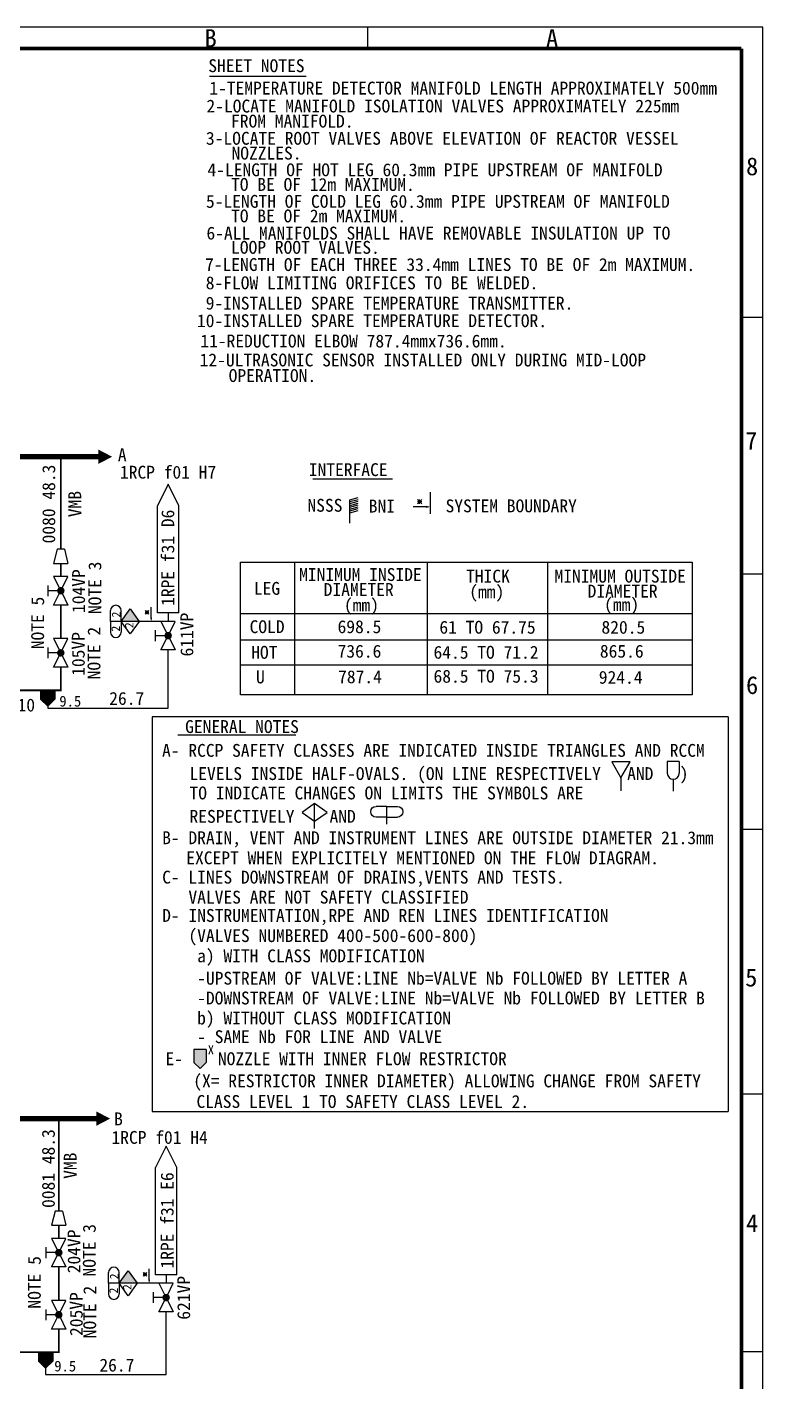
# Model space of a CAD drawing. Extents: x 37 to 457, y 9 to 306.
# Drawn here: x 354.4 to 457.3, y 116.2 to 305.8 of the extents above; entities that cross this region are included whole.
import ezdxf
from ezdxf.enums import TextEntityAlignment as Align

# ---------------------------------------------------------------- set-up
doc = ezdxf.new("R2010")
doc.units = 0
doc.layers.get('0').update_dxf_attribs({"color": 6, "linetype": 'CONTINUOUS'})
for name, color, linetype in [('15', 7, 'CONTINUOUS'), ('16', 1, 'CONTINUOUS'), ('2', 3, 'CONTINUOUS'), ('3', 7, 'CONTINUOUS'), ('4', 7, 'CONTINUOUS')]:
    doc.layers.add(name, color=color, linetype=linetype)
doc.styles.get("Standard").update_dxf_attribs({"font": 'SIMFANG.TTF', "height": 1.8})

# ---------------------------------------------------------------- blocks, each defined once
blk = doc.blocks.new('1108A')
blk.add_hatch(color=256).paths.add_polyline_path([(2.945572809000084, 0, 1), (5.054427190999917, 0, 1)])
for p, q in [((0, -2), (0, 2)), ((0, 2), (3.284458247200067, 0.3577708763999663)), ((2.5, 3.5), (5.5, 3.5)), ((4, 0.8), (4, 3.5)), ((8, 2), (4.715541752799933, 0.3577708763999663)), ((8, -2), (8, 2)), ((3.284458247200067, -0.3577708763999663), (0, -2)), ((4.715541752799933, -0.3577708763999663), (8, -2))]:
    blk.add_line(p, q)
blk.add_circle((4, 0), 0.8)
blk = doc.blocks.new('2222CA')
blk.add_hatch(color=256).paths.add_polyline_path([(3.986546936616099, -2.505609912548758), (3.986546936616101, -0.0015062229513632), (-0.0134530633838992, -0.0015062229513632), (-0.013453063383901, -2.505609912548754), (1.986546936616101, -4.438822726241263)])
for p, q in [((-0.0134530633838992, -0.0015062229513632), (-0.013453063383901, -2.505609912548754)), ((3.986546842817553, -0.0015062229513632), (-0.0134531571824468, -0.0015062229513632)), ((-0.0134530633839027, -2.505609912548752), (1.986546936616101, -4.438822726241263)), ((3.986546936616104, -2.505609912548752), (1.986546936616101, -4.438822726241263)), ((3.986546936616101, -0.0015062229513632), (3.986546936616099, -2.505609912548758))]:
    blk.add_line(p, q)
blk = doc.blocks.new('2158')
for p, q in [((0, 1), (4, 2)), ((0, -1), (0, 1)), ((4, 2), (4, -2)), ((0, -1), (4, -2))]:
    blk.add_line(p, q)
blk = doc.blocks.new('1043')
for p, q in [((0, 3), (30, 3)), ((0, 3), (0, -3)), ((30, 3), (36, 0)), ((36, 0), (30, -3)), ((0, -3), (30, -3))]:
    blk.add_line(p, q)
blk = doc.blocks.new('B002AH')
for p, q in [((0, 0), (0, 10)), ((6, 4.559179792841725), (4, 6.559179792841725)), ((6, 6.559179792841725), (4, 4.559179792841725)), ((5, 4.559179792841725), (5, 6.559179792841725)), ((2, 3.207288728422945), (8, 3.207288728422945)), ((4, 5.559179792841725), (6, 5.559179792841725))]:
    blk.add_line(p, q)
blk.add_lwpolyline([(2, 3.207288728422945, 1, 0, 0), (0, 3.207288728422946, 0, 0, 0)], format="xyseb")
blk = doc.blocks.new('2222A')
for p, q in [((0, 3), (-3, 3)), ((0, 0), (-3, 0)), ((0, 0), (0, 3)), ((0, 3), (3, 3)), ((0, 0), (3, 0))]:
    blk.add_line(p, q)
for centre, start, end in [((-3, 1.5), 90, 270), ((3, 1.5), 270, 90)]:
    blk.add_arc(centre, 1.5, start, end)
blk = doc.blocks.new('2221A')
for p, q in [((-3.5, 2.5), (0, 5)), ((0, 0), (0, 5)), ((0, 5), (3.5, 2.5)), ((0, 0), (-3.5, 2.5)), ((3.5, 2.5), (0, 0))]:
    blk.add_line(p, q)
blk = doc.blocks.new('2222CL')
blk.add_hatch(color=256).paths.add_polyline_path([(-0.0134530633839027, -4.220151141705169), (1.986546936616101, -6.15336395539768), (3.986546936616097, -4.220151141705175), (3.986546936616101, -0.0015062229513632), (-0.0134530633838992, -0.0015062229513632)])
for p, q in [((-0.0134530633838992, -0.0015062229513632), (-0.0134530633839027, -4.220151141705169)), ((3.986546842817553, -0.0015062229513632), (-0.0134531571824468, -0.0015062229513632)), ((-0.0134530633839027, -4.220151141705169), (1.986546936616101, -6.15336395539768)), ((3.986546936616104, -4.220151141705169), (1.986546936616101, -6.15336395539768)), ((3.986546936616101, -0.0015062229513632), (3.986546936616097, -4.22015114170517))]:
    blk.add_line(p, q)
blk.add_text('X', height=3).set_placement((4.489782030362008, -1.610213510506384))
blk = doc.blocks.new('2221')
for p, q in [((-3.5, 4.5), (0, 7)), ((0, 2), (-3.5, 4.5)), ((0, 0), (0, 7)), ((0, 7), (3.5, 4.5)), ((3.5, 4.5), (0, 2))]:
    blk.add_line(p, q)
blk = doc.blocks.new('2222')
for p, q in [((0, 5), (-3, 5)), ((0, 0), (0, 5)), ((0, 5), (3, 5)), ((0, 2), (-3, 2)), ((0, 2), (3, 2))]:
    blk.add_line(p, q)
for centre, start, end in [((-3, 3.5), 90, 270), ((3, 3.5), 270, 90)]:
    blk.add_arc(centre, 1.5, start, end)
blk = doc.blocks.new('3107')
blk.add_lwpolyline([(0, -9e-16), (8, 9e-16), (4.000000000000002, 6.928203230275511)], close=True)
blk = doc.blocks.new('2222C')
for p, q in [((-2, 0), (-2, 4)), ((-2, 0), (2, 0)), ((2, 0), (2, 4))]:
    blk.add_line(p, q)
blk.add_arc((0, 4), 2, 0, 180)
blk = doc.blocks.new('Q003')
for p, q in [((-6.501890616775441, 0), (-7.135498714463964, 2.364657612660636)), ((-5.984252526570387, 0), (-6.617860624258938, 2.364657612660636)), ((0, 0), (-6.501890616775441, 0)), ((-5.466614436365361, 0), (-6.100222534053898, 2.364657612660665)), ((-4.948976346160293, 0), (-5.582584443848816, 2.364657612660636)), ((-4.431338255955268, 0), (-5.064946353643776, 2.364657612660636)), ((-3.913700165750242, 0), (-4.547308263438765, 2.364657612660636)), ((-3.396062075545174, 0), (-4.029670173233711, 2.364657612660665)), ((-2.878423985340163, -2.84e-14), (-3.512032083028657, 2.364657612660636))]:
    blk.add_line(p, q)

msp = doc.modelspace()

# ---------------------------------------------------------------- hatches: boundary and pattern name
at = {"layer": '4'}
for points in [[(370.0168873312619, 222.6090806405382), (368.7668873312618, 224.3590806405383), (367.5168873312618, 222.6090806405382)], [(369.7343115178896, 129.9751427891989), (368.4843115178896, 131.7251427891989), (367.2343115178896, 129.9751427891989)]]:
    msp.add_hatch(color=256, dxfattribs=at).paths.add_polyline_path(points)

# ---------------------------------------------------------------- linework, layer by layer
for p, q in [((457.2896528233173, 305.7812083568709), (37.28965282331728, 305.7812083568709)), ((401.9785222832838, 305.7812083568709), (401.9785222832838, 302.7812083568709)), ((457.2896528233173, 8.781208356870934), (457.2896528233173, 305.7812083568709)), ((454.2896528233173, 265.1952563279189), (457.2896528233173, 265.1952563279189)), ((454.2896528233173, 229.2414203864605), (457.2896528233173, 229.2414203864605)), ((454.2896528233173, 193.5286366437368), (457.2896528233173, 193.5286366437368)), ((454.2896528233173, 156.5025840845803), (457.2896528233173, 156.5025840845803)), ((454.2896528233173, 120.4051614399858), (457.2896528233173, 120.4051614399858))]:
    msp.add_line(p, q)
at = {"const_width": 0.5}
for points in [[(40.28965282331728, 302.7812083568709), (454.2896528233173, 302.7812083568709)], [(454.2896528233173, 302.7812083568709), (454.2896528233173, 11.78120835687093)]]:
    msp.add_lwpolyline(points, dxfattribs=at)
at = {"layer": '16'}
for points in [[(437.4264161882587, 200.7294341308335), (437.4264161882587, 198.9078770299924)], [(444.7425576758083, 200.5139285389695), (444.7425576758083, 198.8680776857003)]]:
    msp.add_lwpolyline(points, dxfattribs=at)
at = {"layer": '2'}
for points in [[(366.2483558795602, 245.6519627045145, 0, 2, 0), (364.3298369217457, 245.6519627045145, 2, 2, 0)], [(365.965780066188, 153.0180248531752, 0, 2, 0), (364.0472611083735, 153.0180248531752, 2, 2, 0)]]:
    msp.add_lwpolyline(points, format="xyseb", dxfattribs=at)
at = {"layer": '2', "const_width": 0.75}
for points in [[(329.1892994905864, 245.6519627045145), (364.3298369217457, 245.6519627045145)], [(328.9067236772141, 153.0180248531752), (364.0472611083735, 153.0180248531752)]]:
    msp.add_lwpolyline(points, dxfattribs=at)
at = {"layer": '3', "const_width": 0.25}
for points in [[(359.0671899175136, 232.7224494280831), (359.0671899175136, 245.6519627045145)], [(359.0671899175136, 228.896095389485), (359.0671899175136, 230.7224494280831)], [(359.0671899175136, 220.2018665831716), (359.0671899175136, 224.896095389485)], [(358.7846141041414, 140.0885115767438), (358.7846141041414, 153.0180248531752)], [(358.7846141041414, 136.2621575381457), (358.7846141041414, 138.0885115767438)], [(358.7846141041414, 127.5679287318323), (358.7846141041414, 132.2621575381457)]]:
    msp.add_lwpolyline(points, dxfattribs=at)
at = {"layer": '3'}
for points in [[(302.5196385681563, 212.9633586764444, 0.25, 0.25, 0), (359.0671899175136, 212.9633586764444, 0.25, 0.25, 0), (359.0671899175136, 216.2018665831716, 0, 0, 0)], [(302.2370627547841, 120.329420825105, 0.25, 0.25, 0), (358.7846141041414, 120.329420825105, 0.25, 0.25, 0), (358.7846141041414, 123.5679287318323, 0, 0, 0)]]:
    msp.add_lwpolyline(points, format="xyseb", dxfattribs=at)
at = {"layer": '4'}
for p, q in [((379.8599586364794, 298.9353391063495), (393.4044545072129, 298.9353391063495)), ((394.3357080395351, 242.547684114332), (405.457696544104, 242.547684114332)), ((391.7435067492934, 230.8813347561702), (391.7435067492934, 212.3414293526724)), ((410.3014736090938, 230.8813347561702), (410.3014736090938, 212.3414293526724)), ((427.1560529601613, 230.8813347561702), (427.1560529601613, 212.3414293526724)), ((374.0822267345361, 223.7923575671834), (374.0822267345361, 222.6090806405382)), ((373.0822267345361, 222.6090806405382), (372.5168873312618, 222.6090806405382)), ((384.2127371365382, 223.7161537103161), (447.4174086854644, 223.7161537103161)), ((384.2127371365382, 220.0439985032659), (447.4174086854644, 220.0439985032659)), ((374.0822267345361, 210.48481977842), (374.0822267345361, 218.6090806405382)), ((384.2127371365382, 216.5509726644622), (447.4174086854644, 216.5509726644622)), ((357.2316350502063, 212.9633586764444), (357.2316350502063, 210.4848197784199)), ((357.2316350502063, 210.4848197784199), (374.0822267345361, 210.4848197784199)), ((371.8512420407943, 209.2510144695324), (371.8512420407941, 154.012696712104)), ((452.4261757748464, 209.2510144695323), (371.8512420407942, 209.2510144695324)), ((452.4261757748464, 209.2510144695323), (452.4261757748463, 154.012696712104)), ((375.4555664935342, 206.7357341647055), (391.9635180339067, 206.7357341647055)), ((371.8512420407941, 154.012696712104), (452.4261757748464, 154.012696712104)), ((373.7996509211639, 131.1584197158441), (373.7996509211639, 129.9751427891989)), ((372.7996509211639, 129.9751427891989), (372.2343115178896, 129.9751427891989)), ((373.7996509211639, 117.2210697464392), (373.7996509211639, 125.9751427891989)), ((356.949059236834, 120.329420825105), (356.949059236834, 117.2210697464392)), ((356.949059236834, 117.2210697464392), (373.7996509211639, 117.2210697464392))]:
    msp.add_line(p, q, dxfattribs=at)
msp.add_lwpolyline([(384.2127371365382, 230.8813347561702), (447.4174086854644, 230.8813347561702), (447.4174086854644, 212.3414293526724), (384.2127371365382, 212.3414293526724)], close=True, dxfattribs=at)

# ---------------------------------------------------------------- block references
at = {"layer": '16'}
for name, p, xscale, yscale, zscale, rotation in [('1043', (374.0822267345361, 223.7923575671834), -0.5, 0.5, 0.5, 270), ('Q003', (399.5008572076073, 236.3755092671085), 0.5, 0.5, 0.5, 270), ('2158', (359.0671899175136, 232.7224494280831), -0.5, 0.5, 0.5, 89.99999999999999), ('1108A', (359.0671899175136, 224.896095389485), 0.5, 0.5, 0.5, 90), ('2222A', (367.5168873312618, 222.6090806405382), 0.5, 0.5, 0.5, 90), ('2221A', (370.0168873312618, 222.6090806405382), 0.5, 0.5, 0.5, 90), ('B002AH', (372.5168873312618, 222.6090806405382), 0.25, 0.25, 0.25, 90), ('1108A', (374.0822267345361, 218.6090806405382), 0.5, 0.5, 0.5, 90), ('1108A', (359.0671899175136, 216.2018665831716), 0.5, 0.5, 0.5, 90), ('3107', (438.7064161882587, 202.9464591645216), 0.3200000000000001, 0.3200000000000001, 0.3200000000000001, 180), ('2222C', (444.7425576758083, 203.0099285389695), 0.4160000000000001, 0.4160000000000001, 0.4160000000000001, 180), ('1043', (373.7996509211639, 131.1584197158441), -0.5, 0.5, 0.5, 270), ('2158', (358.7846141041414, 140.0885115767438), -0.5, 0.5, 0.5, 89.99999999999999), ('1108A', (358.7846141041414, 132.2621575381457), 0.5, 0.5, 0.5, 90), ('2222A', (367.2343115178896, 129.9751427891989), 0.5, 0.5, 0.5, 90), ('2221A', (369.7343115178896, 129.9751427891989), 0.5, 0.5, 0.5, 90), ('B002AH', (372.2343115178896, 129.9751427891989), 0.25, 0.25, 0.25, 90), ('1108A', (373.7996509211639, 125.9751427891989), 0.5, 0.5, 0.5, 90), ('1108A', (358.7846141041414, 123.5679287318323), 0.5, 0.5, 0.5, 90)]:
    msp.add_blockref(name, p, dxfattribs=dict(at, xscale=xscale, yscale=yscale, zscale=zscale, rotation=rotation))
at = {"layer": '16', "extrusion": (0, 0, -1), "xscale": 0.3, "yscale": 0.3, "zscale": -0.3}
msp.add_blockref('B002AH', (-410.7674534114543, 237.6812062264585), dxfattribs=at)
at = {"layer": '16'}
for name, p, xscale, yscale, zscale in [('2222CA', (358.224908471615, 212.9641117879201), -0.5, 0.5, 0.5), ('2221', (394.567256265264, 193.6284557027252), -0.5, 0.5, 0.5), ('2222', (404.6718624183271, 194.2165666789408), -0.5, 0.5, 0.5), ('2222CL', (377.6891076824784, 162.6892484548598), 0.432, 0.432, 0.432), ('2222CA', (357.9423326582428, 120.3301739365808), -0.5, 0.5, 0.5)]:
    msp.add_blockref(name, p, dxfattribs=dict(at, xscale=xscale, yscale=yscale, zscale=zscale))

# ---------------------------------------------------------------- texts
for s, p in [('B', (380.0354616965458, 304.2333015928519)), ('A', (427.8020233910449, 304.2333015928519)), ('8', (455.786556900835, 286.2764533725597)), ('7', (455.6662319722014, 247.8827272634574)), ('6', (455.786556900835, 213.6693935181142)), ('5', (455.6662319722014, 172.7376598104615)), ('4', (455.7865542078576, 138.3892133162701))]:
    msp.add_text(s, height=2.5).set_placement(p, align=Align.MIDDLE)
at = {"layer": '15'}
for s, height, p in [('SHEET NOTES', 1.8, (379.7022260383151, 299.4778389572458)), ('1-TEMPERATURE DETECTOR MANIFOLD LENGTH APPROXIMATELY 500mm', 1.8, (379.8485848375321, 296.3443251525461)), ('2-LOCATE MANIFOLD ISOLATION VALVES APPROXIMATELY 225mm', 1.8, (379.4449581140898, 293.8292766440919)), ('FROM MANIFOLD.', 1.8, (382.8843960011557, 291.7192784247237)), ('3-LOCATE ROOT VALVES ABOVE ELEVATION OF REACTOR VESSEL', 1.8, (379.3717780360964, 289.3168474817365)), ('NOZZLES.', 1.8, (382.9503119350998, 287.2456893595082)), ('4-LENGTH OF HOT LEG 60.3mm PIPE UPSTREAM OF MANIFOLD', 1.8, (379.5840527692578, 284.9062233598945)), ('TO BE OF 12m MAXIMUM.', 1.8, (382.8843960011557, 282.8591914874542)), ('5-LENGTH OF COLD LEG 60.3mm PIPE UPSTREAM OF MANIFOLD', 1.8, (379.3740723333669, 280.4900382009545)), ('TO BE OF 2m MAXIMUM.', 1.8, (382.8866902984259, 278.4531483379351)), ('6-ALL MANIFOLDS SHALL HAVE REMOVABLE INSULATION UP TO', 1.8, (379.4472524113603, 276.0507173949482)), ('LOOP ROOT VALVES.', 1.8, (382.8866902984262, 274.0565077546827)), ('7-LENGTH OF EACH THREE 33.4mm LINES TO BE OF 2m MAXIMUM.', 1.8, (379.2491030057474, 271.6489012805217)), ('8-FLOW LIMITING ORIFICES TO BE WELDED.', 1.8, (379.3435043159172, 269.090749454298)), ('9-INSTALLED SPARE TEMPERATURE TRANSMITTER.', 1.8, (379.3435043159172, 266.2496683732169)), ('10-INSTALLED SPARE TEMPERATURE DETECTOR.', 1.8, (378.1162845701726, 263.7858262986124)), ('11-REDUCTION ELBOW 787.4mmx736.6mm.', 1.8, (378.588291121021, 260.9447452175312)), ('12-ULTRASONIC SENSOR INSTALLED ONLY DURING MID-LOOP', 1.8, (378.4938911676209, 258.2922836396885)), ('OPERATION.', 1.8, (382.5531597158413, 256.1113701181641)), ('A', 1.8, (367.0486056439129, 245.0189037106911)), ('INTERFACE', 1.8, (393.7585561800188, 242.945454791647)), ('1RCP f01 H7', 1.8, (367.3406649885937, 242.587447252797)), ('NSSS', 1.8, (393.5730578588295, 237.9547844545918)), ('BNI', 1.8, (402.1528764133345, 237.8438752547441)), ('SYSTEM BOUNDARY', 1.8, (412.8935384870281, 237.8744389922267)), ('MINIMUM INSIDE', 1.8, (392.4147738999973, 228.2644631911555)), ('THICK', 1.8, (415.7612159446155, 228.0409260545035)), ('MINIMUM OUTSIDE', 1.8, (428.1411015562107, 228.0409253527262)), ('LEG', 1.8, (386.0762912879675, 226.3271352581019)), ('DIAMETER', 1.8, (395.8456939879707, 226.1685089399494)), ('(mm)', 1.8, (416.2074655827575, 225.8578187002878)), ('DIAMETER', 1.8, (432.765385919914, 225.9449711015201)), ('(mm)', 1.8, (398.6799353300028, 223.9950026782666)), ('(mm)', 1.8, (435.0775314936895, 224.0695152910763)), ('COLD', 1.8, (385.4796084717177, 220.9622250304674)), ('698.5', 1.8, (397.7861742580583, 220.9622250304673)), ('61 TO 67.75', 1.8, (412.0319544485171, 220.8877124176576)), ('820.5', 1.8, (434.7058661900019, 220.8877124176576)), ('HOT', 1.8, (385.7033655453886, 217.3760171195113)), ('736.6', 1.8, (397.7861742580583, 217.5346434376638)), ('64.5 TO 71.2', 1.8, (411.2115159153661, 217.3856182120443)), ('865.6', 1.8, (434.4821104731002, 217.5346434376638)), ('U', 1.8, (386.3746326960927, 213.9388351359522)), ('787.4', 1.8, (397.8607585925124, 213.9580366192408)), ('68.5 TO 75.3', 1.8, (411.2115159153661, 214.0325492320505)), ('924.4', 1.8, (434.3329404474225, 213.8835240064311)), ('26.7', 1.8, (365.8418565001161, 210.9275088257322)), ('NOTE 10', 1.8, (346.8965282866054, 210.003588847563)), ('9.5', 1.5, (358.8623407827668, 210.6916918786096)), ('GENERAL NOTES', 1.8, (376.4585106854491, 206.9854535975666)), ('A- RCCP SAFETY CLASSES ARE INDICATED INSIDE TRIANGLES AND RCCM', 1.8, (373.2328746544055, 203.6528531166903)), ('   LEVELS INSIDE HALF-OVALS. (ON LINE RESPECTIVELY   AND   )', 1.8, (373.3996453028152, 200.4060148218285)), ('   TO INDICATE CHANGES ON LIMITS THE SYMBOLS ARE', 1.8, (373.3996453028152, 197.6941172285916)), ('   RESPECTIVELY    AND   ', 1.8, (373.3996453028152, 194.4198665034619)), ('B- DRAIN, VENT AND INSTRUMENT LINES ARE OUTSIDE DIAMETER 21.3mm', 1.8, (373.2498158263737, 191.4285547918839)), ('   EXCEPT WHEN EXPLICITELY MENTIONED ON THE FLOW DIAGRAM.', 1.8, (372.9501583252144, 188.6164777661559)), ('C- LINES DOWNSTREAM OF DRAINS,VENTS AND TESTS.', 1.8, (373.2498158263737, 185.9150246259317)), ('   VALVES ARE NOT SAFETY CLASSIFIED', 1.8, (373.2498158263737, 183.1126508978645)), ('D- INSTRUMENTATION,RPE AND REN LINES IDENTIFICATION', 1.8, (373.2498158263737, 180.552533229765)), ('   (VALVES NUMBERED 400-500-600-800)', 1.8, (373.2498158263737, 177.7328060085085)), ('    a) WITH CLASS MODIFICATION', 1.8, (373.2498158263737, 174.8994649168372)), ('    -UPSTREAM OF VALVE:LINE Nb=VALVE Nb FOLLOWED BY LETTER A', 1.8, (373.2498158263737, 171.7686131841474)), ('    -DOWNSTREAM OF VALVE:LINE Nb=VALVE Nb FOLLOWED BY LETTER B', 1.8, (373.2498158263737, 168.9979079400018)), ('    b) WITHOUT CLASS MODIFICATION', 1.8, (373.2498158263737, 166.1955340742373)), ('    - SAME Nb FOR LINE AND VALVE', 1.8, (373.2498158263737, 163.5816613948004)), ('E-    NOZZLE WITH INNER FLOW RESTRICTOR', 1.8, (373.6993028039745, 160.4998066825258)), ('      (X= RESTRICTOR INNER DIAMETER) ALLOWING CHANGE FROM SAFETY', 1.8, (370.2532379113335, 157.3979832105804)), ('      CLASS LEVEL 1 TO SAFETY CLASS LEVEL 2.', 1.8, (370.7027248889343, 154.5120710063496)), ('B', 1.8, (366.5268078001038, 152.0811508161954)), ('1RCP f01 H4', 1.8, (366.1560139830074, 149.488116240572)), ('9.5', 1.5, (358.1539355769171, 117.6375003619996)), ('26.7', 1.8, (364.4616407543206, 117.6232801988774))]:
    msp.add_text(s, height=height, dxfattribs=at).set_placement(p)
for s, height, p in [('0080 48.3', 1.8, (358.2778851145727, 233.5212236120678)), ('VMB', 1.8, (361.9211762725338, 237.1893020987301)), ('1RPE f31 D6', 1.8, (374.9360081545267, 224.7728480841041)), ('104VP', 1.8, (362.4534697225779, 223.7829740278078)), ('NOTE 3', 1.8, (364.733312440711, 223.6255628141261)), ('NOTE 5', 1.8, (356.7304247506397, 218.7123593184567)), ('2', 1.2, (367.4111735059678, 223.166468625112)), ('2', 1.2, (367.3471005837681, 221.1782855811757)), ('2', 1.2, (369.2372393090818, 221.6592984943275)), ('611VP', 1.8, (377.5992541620233, 217.6976807431582)), ('105VP', 1.8, (362.4106374618339, 214.9903447308685)), ('NOTE 2', 1.8, (364.6151088590254, 214.4990868501958)), ('0081 48.3', 1.8, (358.22465056536, 140.5173015292895)), ('VMB', 1.8, (361.2821560454761, 144.5900078921443)), ('1RPE f31 E6', 1.8, (374.8463531579737, 132.0347515997158)), ('204VP', 1.8, (361.8054484743368, 131.375605618995)), ('NOTE 3', 1.8, (363.952688657761, 130.9205734570539)), ('NOTE 5', 1.8, (356.2712439885224, 126.4325272932922)), ('2', 1.2, (367.1285976925956, 130.5325307737726)), ('621VP', 1.8, (377.1614667428826, 124.8751514121811)), ('NOTE 2', 1.8, (364.0177560546763, 122.27496862013)), ('2', 1.2, (367.0645247703959, 128.5443477298364)), ('2', 1.2, (368.9546634957096, 129.0253606429881)), ('205VP', 1.8, (362.1307854589129, 122.5999919891328))]:
    msp.add_text(s, height=height, rotation=90, dxfattribs=at).set_placement(p)

doc.saveas('drawing.dxf')
